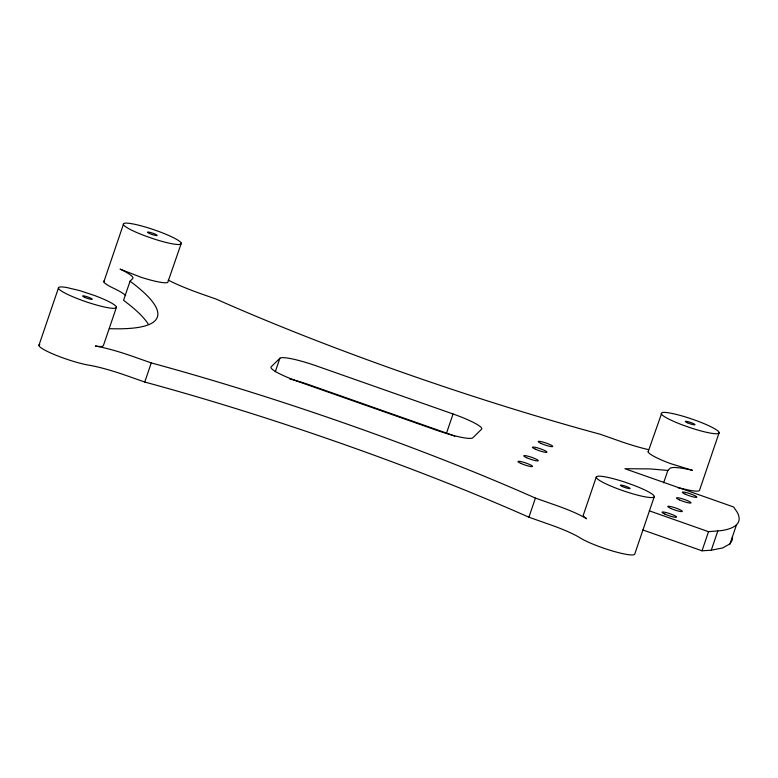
<?xml version="1.0" encoding="UTF-8"?>
<svg xmlns="http://www.w3.org/2000/svg" width="778" height="778" viewBox="0 0 778 778"><rect width="100%" height="100%" fill="white"/><g stroke="black" fill="none" stroke-linecap="round" stroke-linejoin="round"><path stroke-width="1.17" d="M38.9 345.432L58.438 288.055M103.834 281.831L123.371 224.453M116.467 307.193L115.611 308.107A30.624 4.367 18.8 0 1 73.385 296.982A30.624 4.367 18.8 0 1 66.568 287.481L79.444 290.534L94.459 295.484A30.624 4.367 18.8 0 1 116.467 307.193L103.445 345.451L102.589 346.366L99.817 346.56L95.315 346.025A46.554 6.642 18.8 0 1 132.338 356.256L151.263 362.918A433.784 61.87 18.8 0 1 535.42 498.085L557.155 505.739A40.68 5.806 18.8 0 1 586.602 518.751L583.957 516.738L583.247 515.308L596.269 477.05L597.533 476.292A30.624 4.367 18.8 0 1 626.329 482.623L633.798 485.307A30.624 4.367 18.8 0 1 653.646 497.278A30.624 4.367 18.8 0 1 621.69 490.247A30.624 4.367 18.8 0 1 596.269 477.05M181.313 243.183L180.768 244.204A30.624 4.367 18.8 0 1 154.063 238.992L146.507 236.395A30.624 4.367 18.8 0 1 123.508 223.694A30.624 4.367 18.8 0 1 153.149 229.481A30.624 4.367 18.8 0 1 181.313 243.183L167.747 282.453A30.624 4.367 18.8 0 1 141.042 277.25L120.055 269.11A40.495 5.777 18.8 0 1 132.678 278.602L130.052 281.189L123.537 300.318A433.784 61.87 18.8 0 1 148.141 323.969M654.269 496.685L634.741 554.072A30.624 4.367 18.8 0 1 612.218 550.902A30.624 4.367 18.8 0 1 580.087 537.87A40.68 5.806 18.8 0 0 550.639 524.868L528.904 517.214A433.784 61.87 18.8 0 0 144.747 382.037L151.263 362.918M275.266 371.777L279.866 358.269A34.446 4.911 18.8 0 1 316.189 365.835L453.049 413.984A34.446 4.911 18.8 0 1 481.553 429.242L472.859 437.781A34.446 4.911 18.8 0 1 436.536 430.224L299.676 382.066A34.446 4.911 18.8 0 1 271.172 366.817L279.866 358.269M454.79 436.195A34.446 4.911 18.8 0 0 446.533 433.113L453.049 413.984M528.904 517.214L535.42 498.085M663.653 482.807L667.864 470.437L669.926 468.414A50.648 7.226 18.8 0 1 692.371 470.311L670.451 463.571A30.624 4.367 18.8 0 1 648.132 451.804L661.922 412.603A30.624 4.367 18.8 0 1 694.365 419.906A30.624 4.367 18.8 0 1 719.135 432.967A30.624 4.367 18.8 0 1 691.01 427.949L683.473 425.323A30.624 4.367 18.8 0 1 661.154 413.546M719.173 432.578L699.636 489.965A30.624 4.367 18.8 0 1 685.865 489.44A50.648 7.226 18.8 0 0 678.27 487.825M642.793 529.944L702.019 550.805L708.525 531.685L721.76 530.557A382.757 54.596 18.8 0 0 737.379 512.508L733.664 506.993L624.89 468.716L649.776 468.901L667.864 470.437M702.019 550.805L711.277 550.202L717.793 531.073M711.277 550.202L722.694 547.926L729.997 543.88L736.513 524.751M729.997 543.88L732.419 539.679L732.477 536.645M648.132 451.804L648.57 451.259M446.533 433.113L309.683 384.954A34.446 4.911 18.8 0 0 289.669 378.935M649.309 510.815L708.525 531.685M144.747 382.037L125.832 375.385A46.554 6.642 18.8 0 0 88.799 365.154A30.624 4.367 18.8 0 1 53.857 354.36A30.624 4.367 18.8 0 1 39.756 344.518M104.378 280.809A30.624 4.367 18.8 0 0 113.539 288.239A40.495 5.777 18.8 0 1 125.666 295.611M130.052 281.189A433.784 61.87 18.8 0 1 109.348 328.656M168.223 280.119A56.035 7.994 18.8 0 0 201.512 293.958L216.148 299.102A433.784 61.87 18.8 0 0 600.305 434.28L620.047 441.223A44.813 6.389 18.8 0 0 648.444 449.616M687.256 422.717A5.106 0.729 18.8 0 0 694.958 424.749A5.106 0.729 18.8 0 0 688.258 421.725A5.106 0.729 18.8 0 0 687.256 422.717M84.549 297.274A5.106 0.729 18.8 0 0 92.251 299.316A5.106 0.729 18.8 0 0 85.551 296.282A5.106 0.729 18.8 0 0 84.549 297.274M622.371 486.522A5.106 0.729 18.8 0 0 630.073 488.565A5.106 0.729 18.8 0 0 623.373 485.53A5.106 0.729 18.8 0 0 622.371 486.522M149.434 233.468A5.106 0.729 18.8 0 0 157.146 235.51A5.106 0.729 18.8 0 0 150.446 232.476A5.106 0.729 18.8 0 0 149.434 233.468M664.947 514.112A7.654 1.089 18.8 0 0 676.5 517.175A7.654 1.089 18.8 0 0 666.454 512.634A7.654 1.089 18.8 0 0 664.947 514.112M520.89 463.425A7.654 1.089 18.8 0 0 532.444 466.489A7.654 1.089 18.8 0 0 522.388 461.947A7.654 1.089 18.8 0 0 520.89 463.425M526.677 457.727A7.654 1.089 18.8 0 0 538.24 460.79A7.654 1.089 18.8 0 0 528.184 456.248A7.654 1.089 18.8 0 0 526.677 457.727M670.743 508.423A7.654 1.089 18.8 0 0 682.296 511.477A7.654 1.089 18.8 0 0 672.241 506.935A7.654 1.089 18.8 0 0 670.743 508.423M679.427 499.875A7.654 1.089 18.8 0 0 690.99 502.938A7.654 1.089 18.8 0 0 680.935 498.397A7.654 1.089 18.8 0 0 679.427 499.875M535.371 449.178A7.654 1.089 18.8 0 0 546.924 452.242A7.654 1.089 18.8 0 0 536.878 447.7A7.654 1.089 18.8 0 0 535.371 449.178M541.167 443.489A7.654 1.089 18.8 0 0 552.72 446.543A7.654 1.089 18.8 0 0 542.674 442.001A7.654 1.089 18.8 0 0 541.167 443.489M685.224 494.176A7.654 1.089 18.8 0 0 696.777 497.239A7.654 1.089 18.8 0 0 686.731 492.698A7.654 1.089 18.8 0 0 685.224 494.176"/></g></svg>
